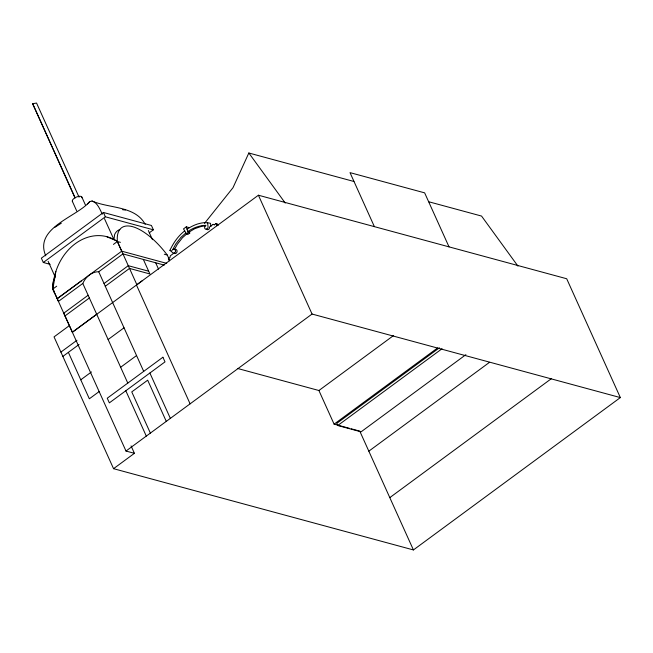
<?xml version="1.0" encoding="UTF-8"?>
<svg xmlns="http://www.w3.org/2000/svg" width="653" height="653" viewBox="0 0 653 653"><rect width="100%" height="100%" fill="white"/><g stroke="black" fill="none" stroke-linecap="round" stroke-linejoin="round"><path stroke-width="0.98" d="M55.856 271.517L52.852 289.01L57.154 298.56M353.902 181.477L248.842 153.006L232.99 187.713L204.503 223.383M184.709 230.884L185.893 232.933L180.889 237.406L175.837 243.879L172.49 250.066L172.735 249.691A2.09 1.69 -74.8 0 1 175.159 249.536A2.09 1.69 -74.8 0 1 175.037 252.45A2.09 1.69 -74.8 0 1 172.604 252.605L169.927 250.311C173.412 242.867 178.155 235.945 184.709 230.884L183.509 228.893L186.285 226.844L189.256 227.644M174.392 249.691L177.314 244.279L182.375 237.814L187.378 233.341M87.526 203.956L89.698 201.646L92.024 201.002C109.027 208.544 134.991 205.581 145.178 224.297M89.698 201.646C76.728 217.041 33.736 227.864 45.751 255.845M142.656 280.439L136.877 284.724L117.36 241.512A50.061 40.494 -74.8 0 0 75.348 243.651A50.061 40.494 -74.8 0 0 52.836 289.001L125.996 451.043L134.42 453.321L113.557 468.683L54.044 336.891L69.291 325.667M149.292 232.811L153.373 229.807L151.423 225.481L103.419 212.478L41.359 258.164L43.31 262.49L50.167 264.351M43.31 262.49L105.37 216.796L153.373 229.807M56.697 286.194L52.869 289.01L54.297 292.201L52.869 289.01A50.044 20.627 53.6 0 1 54.958 277.509M113.426 244.418L117.36 241.512A50.061 20.627 53.6 0 1 132.559 226.664A50.061 20.627 53.6 0 1 167.266 255.037L169.617 260.245M164.262 265.102L122.944 253.903L98.717 271.746A19.427 15.713 -74.8 0 0 82.8 283.459L58.435 301.4L57.227 298.674L81.568 280.725M57.219 298.666L121.727 251.176L166.735 263.371M88.122 295.246L63.757 313.187L72.377 332.222L258.408 195.214L566.698 278.749L620.35 397.587L413.422 549.94L113.557 468.683M104.039 283.524L128.266 265.689L148.672 271.215M64.99 315.921L89.363 297.98M105.272 286.267L129.498 268.424L149.904 273.958L143.35 259.437M186.383 234.019L188.301 232.607L189.778 233.015L187.868 234.419L186.383 234.019L185.893 232.933M214.608 224.779L213.123 224.379L209.515 227.04A2.09 1.69 -74.8 0 1 206.895 229.521M218.11 225.424L217.457 223.979L215.98 223.579L214.315 224.803L213.123 224.379M72.377 332.222L96.709 314.273M60.909 352.089L76.964 340.278M62.859 356.416L79.046 344.49M108.12 339.527L124.029 327.806M80.768 379.809L91.444 371.949M120.642 367.264L136.559 355.55M99.199 391.539L89.339 398.795L68.377 352.351M125.996 451.043L312.061 314.044L620.35 397.587M237.414 368.423L318.909 390.51L393.604 335.503M318.909 390.51L334.099 424.156L437.551 347.984M439.412 347.796L336.785 423.356L337.756 425.519L361.085 431.837L465.899 354.669M337.756 425.519L442.032 348.743M368.823 451.174L489.538 362.301M389.8 497.627L551.565 378.52M54.526 227.546L61.341 223.155M188.301 232.607L187.011 229.187C193.778 224.803 202.422 221.13 210.519 223.326L210.903 226.624M207.556 222.526L208.029 226.64A2.09 1.69 -74.8 0 1 205.066 228.819L204.813 228.411A2.09 1.69 -74.8 0 1 205.989 225.318C199.443 225.432 193.166 227.84 187.811 231.529L189.288 231.929L194.831 228.64L201.744 226.289L205.597 225.897M74.948 197.81L32.65 103.713L36.552 103.06L79.062 197.198M122.576 209.703L125.417 210.046M428.523 201.695L481.547 216.061L517.943 266.114M169.927 250.311L171.412 250.711M120.413 242.336L117.36 241.512L121.711 251.168M164.303 254.229L167.266 255.037M334.099 424.156L349.306 428.278M351.208 428.792L359.77 431.111L413.422 549.94M107.051 236.892L115.818 240.467M92.024 201.002C97.705 202.863 99.787 209.352 102.358 214.168M248.842 153.006L285.247 203.059M206.299 228.811L206.552 229.219M449.027 246.867L424.638 192.855L350.008 172.629L374.389 226.64M258.408 195.223L312.061 314.044M215.98 223.579L216.951 225.742M189.288 231.929L189.778 233.015M169.323 260.808L168.352 258.645L170.009 257.421L170.351 255.764L174.09 253.013A2.09 1.69 -74.8 0 0 176.4 252.98A2.09 1.69 -74.8 0 0 176.824 250.197A2.09 1.69 -74.8 0 0 174.588 249.748M148.353 230.533L152.476 239.667M155.659 262.775L158.524 269.118M136.453 285.01L190.105 403.84M103.419 212.478L105.37 216.796M104.464 218.641L113.981 239.651L114.577 234.656A50.061 20.627 53.6 0 1 119.858 229.497M81.87 197.124L85.486 205.132M32.65 103.713L75.16 197.851M72.295 201.197L76.711 210.984M149.88 373.026L170.36 418.385M98.717 271.746L143.701 371.377M166.278 421.381L147.684 380.185L131.767 391.898L150.37 433.102M82.8 283.459L127.792 383.091M125.817 390.747L146.296 436.098M48.142 261.331L55.146 276.848M131.065 445.901L134.42 453.321M186.285 226.844L187.011 229.187M72.622 201.671A5.208 2.188 -24.3 0 1 76.434 197.059A5.208 2.188 -24.3 0 1 81.878 197.737M162.907 357.24L107.255 398.216L109.353 402.868L165.005 361.884L162.907 357.24"/></g></svg>
